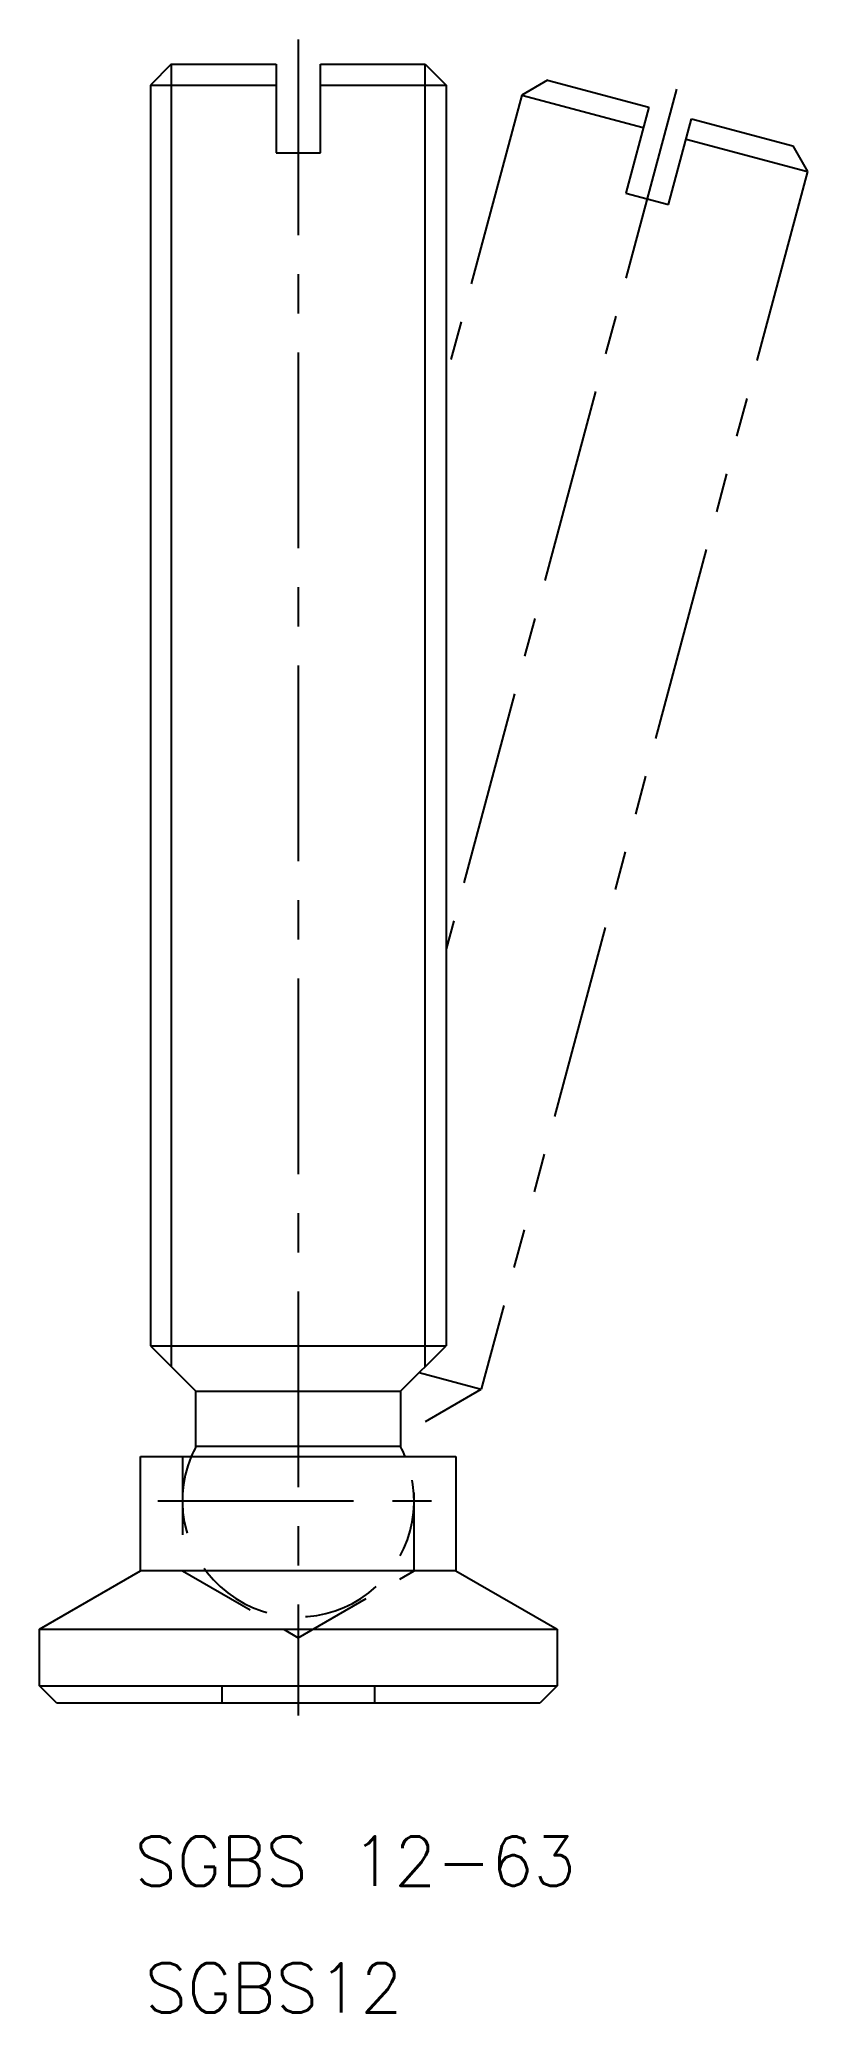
# Model space of a CAD drawing. Extents: x 45.9 to 77.1, y 38.2 to 118.2.
import ezdxf
from ezdxf.enums import TextEntityAlignment as Align

# ---------------------------------------------------------------- set-up
doc = ezdxf.new("R2010")
doc.units = 0
doc.header["$LTSCALE"] = 0.25
for name, pattern in [('CENTER', [50.8, 31.75, -6.35, 6.35, -6.35]), ('DASHED', [19.05, 12.7, -6.35]), ('PHANTOM', [63.5, 31.75, -6.35, 6.35, -6.35, 6.35, -6.35])]:
    doc.linetypes.add(name, pattern=pattern)
doc.layers.get('0').update_dxf_attribs({"linetype": 'CONTINUOUS'})
doc.layers.add('CENTER', color=1, linetype='CENTER')
doc.layers.add('NOTE', color=9, linetype='CONTINUOUS')
doc.styles.get("Standard").update_dxf_attribs({"font": 'txt.shx'})

msp = doc.modelspace()

# ---------------------------------------------------------------- linework, layer by layer
for p, q in [((51.288364, 117.25), (50.438364, 116.4)), ((51.288364, 117.25), (55.538364, 117.25)), ((55.538364, 117.25), (55.538364, 113.65)), ((57.338364, 113.65), (57.338364, 117.25)), ((57.338364, 117.25), (61.588364, 117.25)), ((61.588364, 117.25), (62.438364, 116.4)), ((50.438364, 116.4), (50.438364, 65.25)), ((50.438364, 116.4), (55.538364, 116.4)), ((57.338364, 116.4), (62.438364, 116.4)), ((62.438364, 116.4), (62.438364, 65.25)), ((55.538364, 113.65), (57.338364, 113.65)), ((61.588364, 90.825), (61.588464, 90.825)), ((61.588364, 77.6125), (61.588364, 77.6126)), ((50.438364, 65.25), (62.438364, 65.25)), ((50.438364, 65.25), (52.288364, 63.4)), ((60.588364, 63.4), (62.438364, 65.25)), ((52.288364, 63.4), (60.588364, 63.4)), ((52.288364, 61.156241), (52.288364, 63.4)), ((60.588364, 63.4), (60.588364, 61.156241)), ((60.588364, 61.156241), (52.288364, 61.156241)), ((50.038364, 60.75), (62.838364, 60.75)), ((50.038364, 56.117136), (50.038364, 60.75)), ((62.838364, 60.75), (62.838364, 56.117136)), ((45.938364, 53.75), (50.038364, 56.117136)), ((62.838364, 56.117136), (50.038364, 56.117136)), ((62.838364, 56.117136), (66.938364, 53.75)), ((45.938364, 53.75), (66.938364, 53.75)), ((45.938364, 51.45), (45.938364, 53.75)), ((66.938364, 53.75), (66.938364, 51.45)), ((45.938364, 51.45), (66.938364, 51.45)), ((46.638364, 50.75), (45.938364, 51.45)), ((66.938364, 51.45), (66.238364, 50.75)), ((66.238364, 50.75), (46.638364, 50.75))]:
    msp.add_line(p, q)
at = {"color": 3}
for p, q in [((51.288364, 117.25), (51.288364, 64.4)), ((61.588364, 64.4), (61.588364, 117.25))]:
    msp.add_line(p, q, dxfattribs=at)
at = {"color": 3, "linetype": 'PHANTOM'}
for p, q in [((66.552996, 116.596394), (65.511963, 115.995353)), ((66.552996, 116.596394), (70.658181, 115.496413)), ((65.511963, 115.995353), (62.438364, 104.524525)), ((65.511963, 115.995353), (70.438185, 114.675376)), ((70.658181, 115.496413), (69.726433, 112.01908)), ((71.465099, 111.553206), (72.396848, 115.030539)), ((72.396848, 115.030539), (76.502032, 113.930558)), ((72.176851, 114.209502), (77.103073, 112.889524)), ((76.502032, 113.930558), (77.103073, 112.889524)), ((77.103073, 112.889524), (63.864479, 63.482418)), ((69.726433, 112.01908), (71.465099, 111.553206)), ((61.34569, 64.157326), (63.864479, 63.482418)), ((61.598701, 62.174271), (63.864479, 63.482418))]:
    msp.add_line(p, q, dxfattribs=at)
at = {"color": 3, "linetype": 'DASHED'}
for p, q in [((51.738364, 60.75), (51.738364, 56.117136)), ((61.138364, 56.117136), (61.138364, 60.75)), ((51.738364, 56.117136), (56.438364, 53.40359)), ((56.438364, 53.40359), (61.138364, 56.117136)), ((53.338364, 51.45), (53.338364, 50.75)), ((59.538364, 51.45), (59.538364, 50.75))]:
    msp.add_line(p, q, dxfattribs=at)
for start, end in [(152.0038, 157.481686), (22.518314, 27.9962)]:
    msp.add_arc((56.438364, 58.95), 4.7, start, end)
msp.add_arc((56.438364, 58.95), 4.7, 157.481686, 22.518314, dxfattribs=at)
at = {"layer": 'CENTER'}
for p, q in [((56.438364, 118.25), (56.438364, 50.25)), ((71.786333, 116.229401), (62.438364, 81.342305)), ((50.738364, 58.95), (62.138364, 58.95))]:
    msp.add_line(p, q, dxfattribs=at)

# ---------------------------------------------------------------- texts
at = {"layer": 'NOTE'}
for s, p in [('SGBS 12-63', (58.746565, 42.740157)), ('SGBS12', (55.441905, 37.594567))]:
    msp.add_text(s, height=2, dxfattribs=at).set_placement(p, align=Align.BOTTOM_CENTER)

doc.saveas('drawing.dxf')
